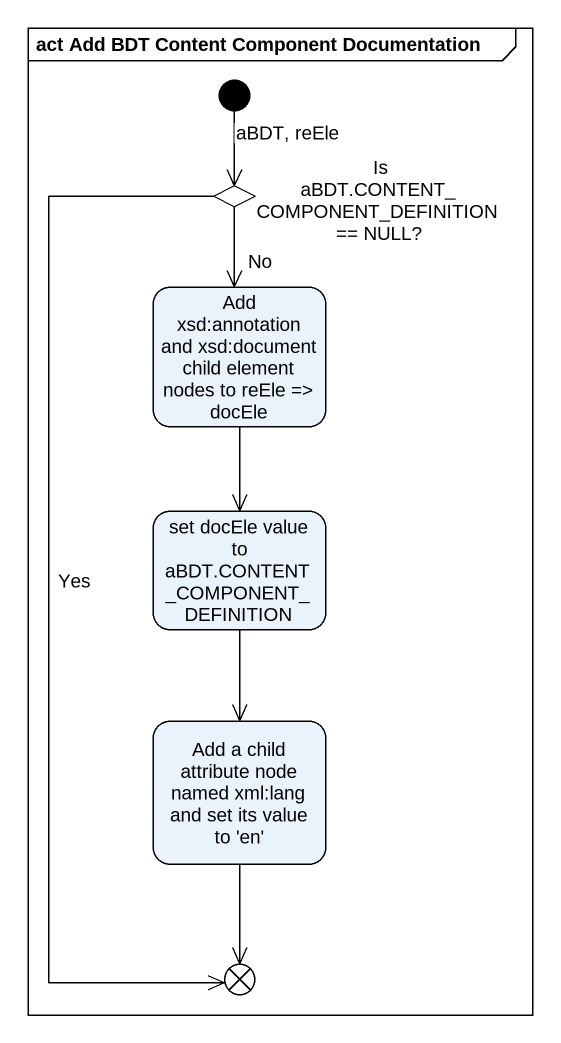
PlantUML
@startuml
mainframe act Add BDT Content Component Documentation
hide empty description
state "Is aBDT.CONTENT_COMPONENT_DEFINITION == NULL?" as Is_aBDT_CONTENT_COMPONENT <<choice>>
state "Add xsd:annotation and xsd:document child element nodes to reEle => docEle" as Add_xsd_annotation_and_xsd
state "set docEle value to aBDT.CONTENT_COMPONENT_DEFINITION" as set_docEle_value_to_aBDT
state "Add a child attribute node named xml:lang and set its value to 'en'" as Add_a_child_attribute_node
state flowfinal1 <<end>>
[*] --> Is_aBDT_CONTENT_COMPONENT : aBDT, reEle
Is_aBDT_CONTENT_COMPONENT --> Add_xsd_annotation_and_xsd : No
Is_aBDT_CONTENT_COMPONENT --> flowfinal1 : Yes
Add_xsd_annotation_and_xsd --> set_docEle_value_to_aBDT
set_docEle_value_to_aBDT --> Add_a_child_attribute_node
Add_a_child_attribute_node --> flowfinal1
@enduml
